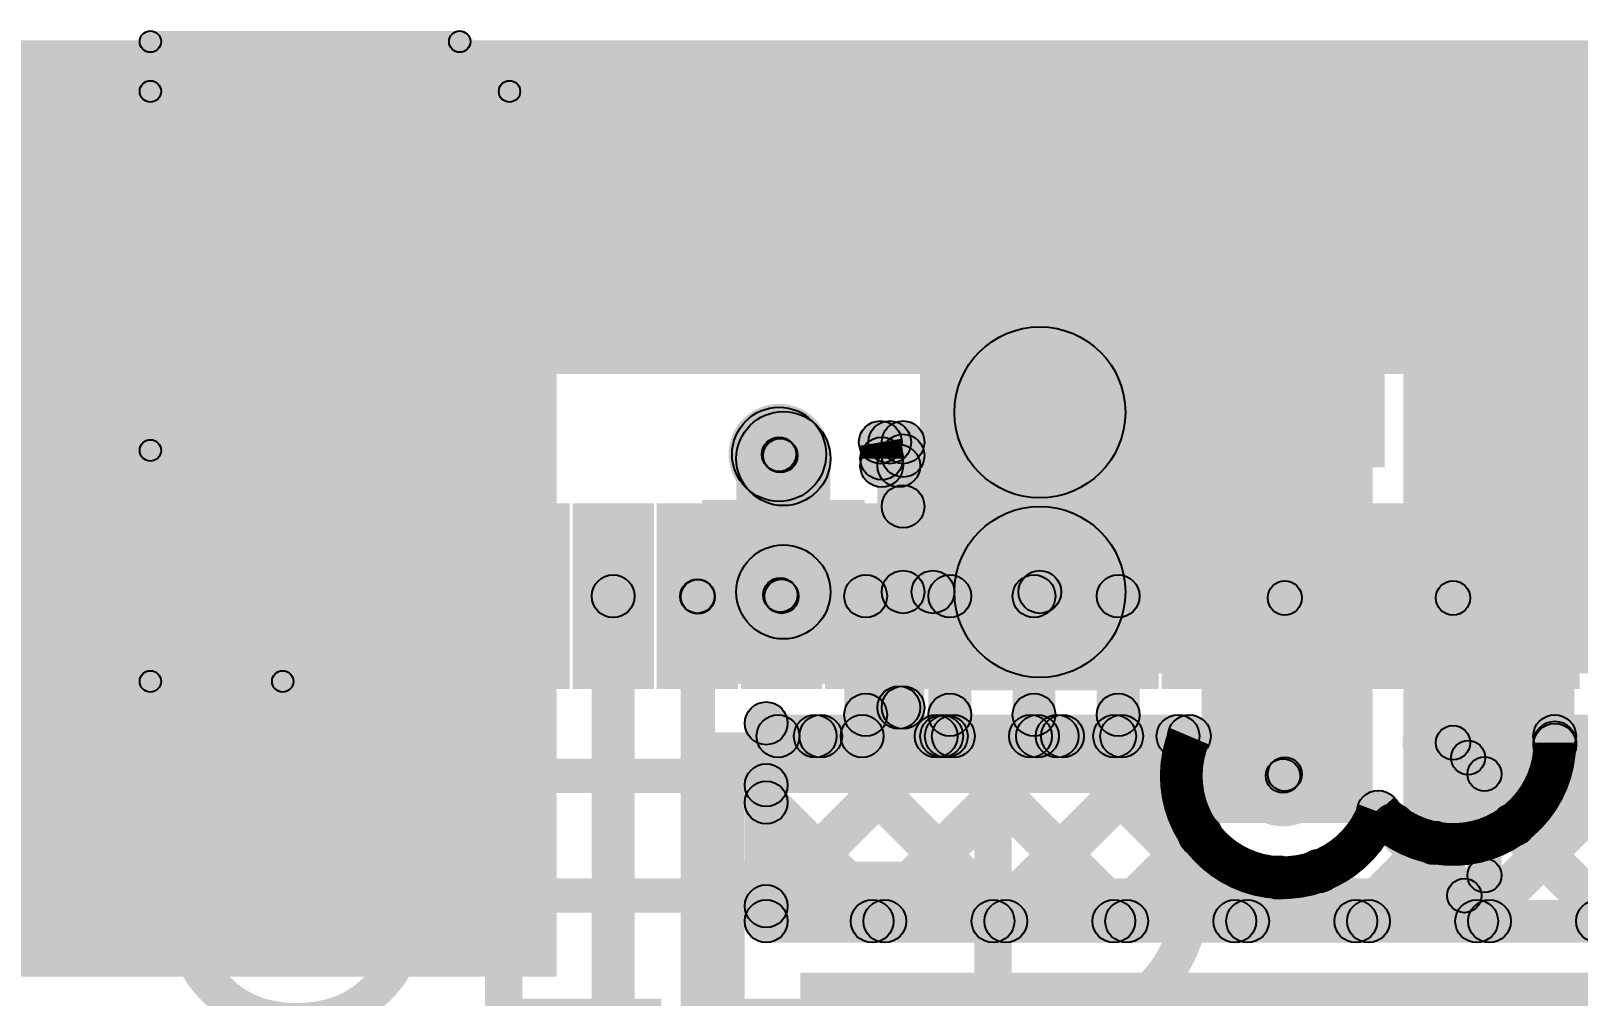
# Model space of a CAD drawing. Header units: millimetres. Extents: x -0.08 to 3.07, y -0.08 to 2.73.
# Drawn here: x 0.838 to 1.1999, y 2.3345 to 2.5602 of the extents above; entities that cross this region are included whole.
import ezdxf

# ---------------------------------------------------------------- set-up
doc = ezdxf.new("R2010")
doc.units = ezdxf.units.MM
doc.header["$MEASUREMENT"] = 0
for name, color, linetype in [('BottomLayer', 5, 'Continuous'), ('BottomPaste', 16, 'Continuous'), ('BottomSolder', 6, 'Continuous'), ('TopLayer', 1, 'Continuous'), ('TopOverlay', 2, 'Continuous'), ('TopPaste', 8, 'Continuous'), ('TopSolder', 216, 'Continuous'), ('ViaHoleLayer', 16, 'Continuous')]:
    doc.layers.add(name, color=color, linetype=linetype)

# ---------------------------------------------------------------- blocks, each defined once
blk = doc.blocks.new('8_02A0_024200_6')
at = {"layer": 'TopLayer'}
for points in [[(-0.01535, 0.05581), (-0.00433, 0.05581), (-0.00433, 0.02037), (-0.01535, 0.02037)], [(0.00433, 0.05581), (0.01535, 0.05581), (0.01535, 0.02037), (0.00433, 0.02037)], [(0.02402, 0.05581), (0.03504, 0.05581), (0.03504, 0.02037), (0.02402, 0.02037)], [(0.0437, 0.05581), (0.05472, 0.05581), (0.05472, 0.02037), (0.0437, 0.02037)], [(0.06339, 0.05581), (0.07441, 0.05581), (0.07441, 0.02037), (0.06339, 0.02037)], [(0.08307, 0.05581), (0.09409, 0.05581), (0.09409, 0.02037), (0.08307, 0.02037)], [(0.10276, 0.05581), (0.11378, 0.05581), (0.11378, 0.02037), (0.10276, 0.02037)], [(0.12244, 0.05581), (0.13346, 0.05581), (0.13346, 0.02037), (0.12244, 0.02037)], [(0.14213, 0.05581), (0.15315, 0.05581), (0.15315, 0.02037), (0.14213, 0.02037)], [(0.16181, 0.05581), (0.17283, 0.05581), (0.17283, 0.02037), (0.16181, 0.02037)], [(0.1815, 0.05581), (0.19252, 0.05581), (0.19252, 0.02037), (0.1815, 0.02037)], [(0.20118, 0.05581), (0.2122, 0.05581), (0.2122, 0.02037), (0.20118, 0.02037)], [(0.22087, 0.05581), (0.23189, 0.05581), (0.23189, 0.02037), (0.22087, 0.02037)], [(0.33268, -0.069), (0.27756, -0.069), (0.27756, -0.00719), (0.33268, -0.00719)]]:
    blk.add_hatch(color=1, dxfattribs=at).paths.add_polyline_path(points)
at = {"layer": 'TopOverlay'}
h = blk.add_hatch(color=2, dxfattribs=at)
edge = h.paths.add_edge_path()
edge.add_arc((0.284, 0.058), 0.0025, 0, 360)
for points in [[(0.31496, 0.0605), (0.31496, 0.0555), (0.284, 0.0555), (0.284, 0.0605)], [(0.31246, 0.058), (0.31746, 0.058), (0.31746, 0.004), (0.31246, 0.004)], [(0.23096, -0.07746), (0.23096, -0.08246), (-0.23096, -0.08246), (-0.23096, -0.07746)], [(0.24437, -0.08984), (0.24084, -0.09337), (0.22919, -0.08173), (0.23273, -0.07819)], [(0.31246, -0.07996), (0.31746, -0.07996), (0.31746, -0.09161), (0.31246, -0.09161)], [(0.31496, -0.08911), (0.31496, -0.09411), (0.24261, -0.09411), (0.24261, -0.08911)]]:
    blk.add_hatch(color=2, dxfattribs=at).paths.add_polyline_path(points)
h = blk.add_hatch(color=2, dxfattribs=at)
edge = h.paths.add_edge_path()
edge.add_arc((0.31496, 0.058), 0.0025, 0, 360)
h = blk.add_hatch(color=2, dxfattribs=at)
edge = h.paths.add_edge_path()
edge.add_arc((0.31496, 0.058), 0.0025, 0, 360)
h = blk.add_hatch(color=2, dxfattribs=at)
edge = h.paths.add_edge_path()
edge.add_arc((0.31496, 0.004), 0.0025, 0, 360)
h = blk.add_hatch(color=2, dxfattribs=at)
edge = h.paths.add_edge_path()
edge.add_arc((0.23096, -0.07996), 0.0025, 0, 360)
h = blk.add_hatch(color=2, dxfattribs=at)
edge = h.paths.add_edge_path()
edge.add_arc((0.23096, -0.07996), 0.0025, 0, 360)
h = blk.add_hatch(color=2, dxfattribs=at)
edge = h.paths.add_edge_path()
edge.add_arc((0.31496, -0.07996), 0.0025, 0, 360)
h = blk.add_hatch(color=2, dxfattribs=at)
edge = h.paths.add_edge_path()
edge.add_arc((0.24261, -0.09161), 0.0025, 0, 360)
h = blk.add_hatch(color=2, dxfattribs=at)
edge = h.paths.add_edge_path()
edge.add_arc((0.24261, -0.09161), 0.0025, 0, 360)
h = blk.add_hatch(color=2, dxfattribs=at)
edge = h.paths.add_edge_path()
edge.add_arc((0.31496, -0.09161), 0.0025, 0, 360)
h = blk.add_hatch(color=2, dxfattribs=at)
edge = h.paths.add_edge_path()
edge.add_arc((0.31496, -0.09161), 0.0025, 0, 360)
at = {"layer": 'TopPaste'}
for points in [[(-0.01535, 0.05581), (-0.00433, 0.05581), (-0.00433, 0.02037), (-0.01535, 0.02037)], [(0.00433, 0.05581), (0.01535, 0.05581), (0.01535, 0.02037), (0.00433, 0.02037)], [(0.02402, 0.05581), (0.03504, 0.05581), (0.03504, 0.02037), (0.02402, 0.02037)], [(0.0437, 0.05581), (0.05472, 0.05581), (0.05472, 0.02037), (0.0437, 0.02037)], [(0.06339, 0.05581), (0.07441, 0.05581), (0.07441, 0.02037), (0.06339, 0.02037)], [(0.08307, 0.05581), (0.09409, 0.05581), (0.09409, 0.02037), (0.08307, 0.02037)], [(0.10276, 0.05581), (0.11378, 0.05581), (0.11378, 0.02037), (0.10276, 0.02037)], [(0.12244, 0.05581), (0.13346, 0.05581), (0.13346, 0.02037), (0.12244, 0.02037)], [(0.14213, 0.05581), (0.15315, 0.05581), (0.15315, 0.02037), (0.14213, 0.02037)], [(0.16181, 0.05581), (0.17283, 0.05581), (0.17283, 0.02037), (0.16181, 0.02037)], [(0.1815, 0.05581), (0.19252, 0.05581), (0.19252, 0.02037), (0.1815, 0.02037)], [(0.20118, 0.05581), (0.2122, 0.05581), (0.2122, 0.02037), (0.20118, 0.02037)], [(0.22087, 0.05581), (0.23189, 0.05581), (0.23189, 0.02037), (0.22087, 0.02037)], [(0.33268, -0.069), (0.27756, -0.069), (0.27756, -0.00719), (0.33268, -0.00719)]]:
    blk.add_hatch(color=8, dxfattribs=at).paths.add_polyline_path(points)
at = {"layer": 'TopSolder'}
for points in [[(-0.01935, 0.05981), (-0.00033, 0.05981), (-0.00033, 0.01637), (-0.01935, 0.01637)], [(0.00033, 0.05981), (0.01935, 0.05981), (0.01935, 0.01637), (0.00033, 0.01637)], [(0.02002, 0.05981), (0.03904, 0.05981), (0.03904, 0.01637), (0.02002, 0.01637)], [(0.0397, 0.05981), (0.05872, 0.05981), (0.05872, 0.01637), (0.0397, 0.01637)], [(0.05939, 0.05981), (0.07841, 0.05981), (0.07841, 0.01637), (0.05939, 0.01637)], [(0.07907, 0.05981), (0.09809, 0.05981), (0.09809, 0.01637), (0.07907, 0.01637)], [(0.09876, 0.05981), (0.11778, 0.05981), (0.11778, 0.01637), (0.09876, 0.01637)], [(0.11844, 0.05981), (0.13746, 0.05981), (0.13746, 0.01637), (0.11844, 0.01637)], [(0.13813, 0.05981), (0.15715, 0.05981), (0.15715, 0.01637), (0.13813, 0.01637)], [(0.15781, 0.05981), (0.17683, 0.05981), (0.17683, 0.01637), (0.15781, 0.01637)], [(0.1775, 0.05981), (0.19652, 0.05981), (0.19652, 0.01637), (0.1775, 0.01637)], [(0.19718, 0.05981), (0.2162, 0.05981), (0.2162, 0.01637), (0.19718, 0.01637)], [(0.21687, 0.05981), (0.23589, 0.05981), (0.23589, 0.01637), (0.21687, 0.01637)], [(0.33668, -0.073), (0.27356, -0.073), (0.27356, -0.00319), (0.33668, -0.00319)]]:
    blk.add_hatch(color=216, dxfattribs=at).paths.add_polyline_path(points)
at = {"layer": 'TopOverlay'}
for centre in [(0.284, 0.058), (0.31496, 0.058), (0.31496, 0.058), (0.31496, 0.004), (0.23096, -0.07996), (0.23096, -0.07996), (0.31496, -0.07996), (0.24261, -0.09161), (0.24261, -0.09161), (0.31496, -0.09161), (0.31496, -0.09161)]:
    blk.add_circle(centre, 0.0025, dxfattribs=at)
blk = doc.blocks.new('R__0603_B_14')
at = {"layer": 'BottomLayer'}
for points in [[(-0.045, -0.0175), (-0.045, 0.0175), (-0.015, 0.0175), (-0.015, -0.0175)], [(0.015, -0.0175), (0.015, 0.0175), (0.045, 0.0175), (0.045, -0.0175)]]:
    blk.add_hatch(color=5, dxfattribs=at).paths.add_polyline_path(points)
at = {"layer": 'BottomPaste'}
for points in [[(-0.045, -0.0175), (-0.045, 0.0175), (-0.015, 0.0175), (-0.015, -0.0175)], [(0.015, -0.0175), (0.015, 0.0175), (0.045, 0.0175), (0.045, -0.0175)]]:
    blk.add_hatch(color=16, dxfattribs=at).paths.add_polyline_path(points)
at = {"layer": 'BottomSolder'}
for points in [[(-0.049, -0.0215), (-0.049, 0.0215), (-0.011, 0.0215), (-0.011, -0.0215)], [(0.011, -0.0215), (0.011, 0.0215), (0.049, 0.0215), (0.049, -0.0215)]]:
    blk.add_hatch(color=6, dxfattribs=at).paths.add_polyline_path(points)
blk = doc.blocks.new('R__0402_B_15')
at = {"layer": 'BottomLayer'}
for points in [[(-0.0095, 0.0125), (-0.0095, -0.0125), (-0.0275, -0.0125), (-0.0275, 0.0125)], [(0.0275, 0.0125), (0.0275, -0.0125), (0.0095, -0.0125), (0.0095, 0.0125)]]:
    blk.add_hatch(color=5, dxfattribs=at).paths.add_polyline_path(points)
at = {"layer": 'BottomPaste'}
for points in [[(-0.0095, 0.0125), (-0.0095, -0.0125), (-0.0275, -0.0125), (-0.0275, 0.0125)], [(0.0275, 0.0125), (0.0275, -0.0125), (0.0095, -0.0125), (0.0095, 0.0125)]]:
    blk.add_hatch(color=16, dxfattribs=at).paths.add_polyline_path(points)
at = {"layer": 'BottomSolder'}
for points in [[(-0.0055, 0.0165), (-0.0055, -0.0165), (-0.0315, -0.0165), (-0.0315, 0.0165)], [(0.0315, 0.0165), (0.0315, -0.0165), (0.0055, -0.0165), (0.0055, 0.0165)]]:
    blk.add_hatch(color=6, dxfattribs=at).paths.add_polyline_path(points)
blk = doc.blocks.new('R__0402_B_16')
at = {"layer": 'BottomLayer'}
for points in [[(-0.0095, 0.0125), (-0.0095, -0.0125), (-0.0275, -0.0125), (-0.0275, 0.0125)], [(0.0275, 0.0125), (0.0275, -0.0125), (0.0095, -0.0125), (0.0095, 0.0125)]]:
    blk.add_hatch(color=5, dxfattribs=at).paths.add_polyline_path(points)
at = {"layer": 'BottomPaste'}
for points in [[(-0.0095, 0.0125), (-0.0095, -0.0125), (-0.0275, -0.0125), (-0.0275, 0.0125)], [(0.0275, 0.0125), (0.0275, -0.0125), (0.0095, -0.0125), (0.0095, 0.0125)]]:
    blk.add_hatch(color=16, dxfattribs=at).paths.add_polyline_path(points)
at = {"layer": 'BottomSolder'}
for points in [[(-0.0055, 0.0165), (-0.0055, -0.0165), (-0.0315, -0.0165), (-0.0315, 0.0165)], [(0.0315, 0.0165), (0.0315, -0.0165), (0.0055, -0.0165), (0.0055, 0.0165)]]:
    blk.add_hatch(color=6, dxfattribs=at).paths.add_polyline_path(points)

msp = doc.modelspace()

# ---------------------------------------------------------------- hatches: boundary and pattern name
at = {"layer": 'BottomLayer'}
for points in [[(0.621, 2.498), (1.336, 2.498), (1.336, 2.558), (0.621, 2.558)], [(1.11183, 2.375), (1.15183, 2.375), (1.15183, 2.48), (1.11183, 2.48)], [(1.159, 2.375), (1.199, 2.375), (1.199, 2.48), (1.159, 2.48)], [(1.00522, 2.45341), (1.02078, 2.46897), (1.02178, 2.46797), (1.00622, 2.45241)], [(1.03668, 2.459), (1.03668, 2.469), (1.042, 2.469), (1.042, 2.459)], [(1.094, 2.429), (1.054, 2.429), (1.054, 2.471), (1.094, 2.471)], [(1.03535, 2.46046), (1.04242, 2.46754), (1.04554, 2.46442), (1.03846, 2.45735)], [(1.047, 2.449), (1.037, 2.449), (1.037, 2.464), (1.047, 2.464)], [(1.037, 2.4535), (1.037, 2.4635), (1.041, 2.4635), (1.041, 2.4535)], [(1.025, 2.429), (1.003, 2.429), (1.003, 2.46019), (1.025, 2.46019)], [(1.046, 2.402), (1.036, 2.402), (1.036, 2.4585), (1.046, 2.4585)], [(1.047, 2.429), (1.037, 2.429), (1.037, 2.449), (1.047, 2.449)], [(1.047, 2.429), (1.037, 2.429), (1.037, 2.449), (1.047, 2.449)], [(1.054, 2.406), (1.094, 2.406), (1.094, 2.437), (1.054, 2.437)], [(1.049, 2.424), (1.049, 2.434), (1.074, 2.434), (1.074, 2.424)], [(1.047, 2.402), (1.037, 2.402), (1.037, 2.429), (1.047, 2.429)], [(1.16783, 2.39092), (1.17349, 2.39658), (1.18083, 2.38924), (1.17517, 2.38358)], [(0.77405, 2.382), (0.77405, 2.39), (1.13089, 2.39), (1.13089, 2.382)], [(1.182, 2.36269), (1.174, 2.36269), (1.174, 2.38641), (1.182, 2.38641)], [(1.17614, 2.35517), (1.17049, 2.36083), (1.17517, 2.36551), (1.18083, 2.35986)], [(0.76727, 2.354), (0.76727, 2.362), (1.17331, 2.362), (1.17331, 2.354)]]:
    msp.add_hatch(color=5, dxfattribs=at).paths.add_polyline_path(points)
h = msp.add_hatch(color=5, dxfattribs=at)
edge = h.paths.add_edge_path()
edge.add_arc((1.074, 2.471), 0.02, 0, 360)
h = msp.add_hatch(color=5, dxfattribs=at)
edge = h.paths.add_edge_path()
edge.add_arc((1.074, 2.471), 0.01181, 0, 360)
h = msp.add_hatch(color=5, dxfattribs=at)
edge = h.paths.add_edge_path()
edge.add_arc((1.013, 2.46119), 0.01181, 0, 360)
h = msp.add_hatch(color=5, dxfattribs=at)
edge = h.paths.add_edge_path()
edge.add_arc((1.013, 2.46119), 0.011, 0, 360)
h = msp.add_hatch(color=5, dxfattribs=at)
edge = h.paths.add_edge_path()
edge.add_arc((1.014, 2.46019), 0.011, 0, 360)
h = msp.add_hatch(color=5, dxfattribs=at)
edge = h.paths.add_edge_path()
edge.add_arc((1.014, 2.46019), 0.011, 0, 360)
h = msp.add_hatch(color=5, dxfattribs=at)
edge = h.paths.add_edge_path()
edge.add_arc((1.03668, 2.464), 0.005, 0, 360)
h = msp.add_hatch(color=5, dxfattribs=at)
edge = h.paths.add_edge_path()
edge.add_arc((1.03668, 2.464), 0.005, 0, 360)
h = msp.add_hatch(color=5, dxfattribs=at)
edge = h.paths.add_edge_path()
edge.add_arc((1.03668, 2.464), 0.005, 0, 360)
h = msp.add_hatch(color=5, dxfattribs=at)
edge = h.paths.add_edge_path()
edge.add_arc((1.03888, 2.464), 0.005, 0, 360)
h = msp.add_hatch(color=5, dxfattribs=at)
edge = h.paths.add_edge_path()
edge.add_arc((1.042, 2.464), 0.005, 0, 360)
h = msp.add_hatch(color=5, dxfattribs=at)
edge = h.paths.add_edge_path()
edge.add_arc((1.042, 2.464), 0.005, 0, 360)
h = msp.add_hatch(color=5, dxfattribs=at)
edge = h.paths.add_edge_path()
edge.add_arc((1.037, 2.46019), 0.005, 0, 360)
h = msp.add_hatch(color=5, dxfattribs=at)
edge = h.paths.add_edge_path()
edge.add_arc((1.037, 2.46019), 0.005, 0, 360)
h = msp.add_hatch(color=5, dxfattribs=at)
edge = h.paths.add_edge_path()
edge.add_arc((1.042, 2.46088), 0.005, 0, 360)
h = msp.add_hatch(color=5, dxfattribs=at)
edge = h.paths.add_edge_path()
edge.add_arc((1.037, 2.4585), 0.005, 0, 360)
h = msp.add_hatch(color=5, dxfattribs=at)
edge = h.paths.add_edge_path()
edge.add_arc((1.041, 2.4585), 0.005, 0, 360)
h = msp.add_hatch(color=5, dxfattribs=at)
edge = h.paths.add_edge_path()
edge.add_arc((1.041, 2.4585), 0.005, 0, 360)
h = msp.add_hatch(color=5, dxfattribs=at)
edge = h.paths.add_edge_path()
edge.add_arc((1.042, 2.449), 0.005, 0, 360)
h = msp.add_hatch(color=5, dxfattribs=at)
edge = h.paths.add_edge_path()
edge.add_arc((1.042, 2.449), 0.005, 0, 360)
h = msp.add_hatch(color=5, dxfattribs=at)
edge = h.paths.add_edge_path()
edge.add_arc((1.042, 2.449), 0.005, 0, 360)
h = msp.add_hatch(color=5, dxfattribs=at)
edge = h.paths.add_edge_path()
edge.add_arc((1.074, 2.429), 0.02, 0, 360)
h = msp.add_hatch(color=5, dxfattribs=at)
edge = h.paths.add_edge_path()
edge.add_arc((1.014, 2.429), 0.011, 0, 360)
h = msp.add_hatch(color=5, dxfattribs=at)
edge = h.paths.add_edge_path()
edge.add_arc((1.042, 2.429), 0.005, 0, 360)
h = msp.add_hatch(color=5, dxfattribs=at)
edge = h.paths.add_edge_path()
edge.add_arc((1.042, 2.429), 0.005, 0, 360)
h = msp.add_hatch(color=5, dxfattribs=at)
edge = h.paths.add_edge_path()
edge.add_arc((1.042, 2.429), 0.005, 0, 360)
h = msp.add_hatch(color=5, dxfattribs=at)
edge = h.paths.add_edge_path()
edge.add_arc((1.049, 2.429), 0.005, 0, 360)
h = msp.add_hatch(color=5, dxfattribs=at)
edge = h.paths.add_edge_path()
edge.add_arc((1.074, 2.429), 0.005, 0, 360)
h = msp.add_hatch(color=5, dxfattribs=at)
edge = h.paths.add_edge_path()
edge.add_arc((1.041, 2.402), 0.005, 0, 360)
h = msp.add_hatch(color=5, dxfattribs=at)
edge = h.paths.add_edge_path()
edge.add_arc((1.042, 2.402), 0.005, 0, 360)
h = msp.add_hatch(color=5, dxfattribs=at)
edge = h.paths.add_edge_path()
edge.add_arc((1.17066, 2.39375), 0.01181, 0, 360)
h = msp.add_hatch(color=5, dxfattribs=at)
edge = h.paths.add_edge_path()
edge.add_arc((1.13089, 2.386), 0.01181, 0, 360)
h = msp.add_hatch(color=5, dxfattribs=at)
edge = h.paths.add_edge_path()
edge.add_arc((1.17066, 2.39375), 0.004, 0, 360)
h = msp.add_hatch(color=5, dxfattribs=at)
edge = h.paths.add_edge_path()
edge.add_arc((1.13089, 2.386), 0.004, 0, 360)
h = msp.add_hatch(color=5, dxfattribs=at)
edge = h.paths.add_edge_path()
edge.add_arc((1.178, 2.38641), 0.004, 0, 360)
h = msp.add_hatch(color=5, dxfattribs=at)
edge = h.paths.add_edge_path()
edge.add_arc((1.178, 2.38641), 0.004, 0, 360)
h = msp.add_hatch(color=5, dxfattribs=at)
edge = h.paths.add_edge_path()
edge.add_arc((1.178, 2.36269), 0.004, 0, 360)
h = msp.add_hatch(color=5, dxfattribs=at)
edge = h.paths.add_edge_path()
edge.add_arc((1.178, 2.36269), 0.004, 0, 360)
h = msp.add_hatch(color=5, dxfattribs=at)
edge = h.paths.add_edge_path()
edge.add_arc((1.17331, 2.358), 0.004, 0, 360)
h = msp.add_hatch(color=5, dxfattribs=at)
edge = h.paths.add_edge_path()
edge.add_arc((1.17331, 2.358), 0.004, 0, 360)
at = {"layer": 'TopLayer'}
for points in [[(0.767, 2.48), (1.835, 2.48), (1.835, 2.557), (0.767, 2.557)], [(0.767, 2.339), (0.961, 2.339), (0.961, 2.493), (0.767, 2.493)], [(1.046, 2.41), (1.117, 2.41), (1.117, 2.482), (1.046, 2.482)], [(1.185, 2.41), (1.237, 2.41), (1.237, 2.481), (1.185, 2.481)], [(1.01729, 2.42829), (1.00929, 2.42829), (1.00929, 2.4609), (1.01729, 2.4609)], [(1.01017, 2.45836), (1.01583, 2.46402), (1.01612, 2.46373), (1.01046, 2.45807)], [(1.031, 2.41), (1.05294, 2.41), (1.05294, 2.446), (1.031, 2.446)], [(1.125, 2.408), (1.158, 2.408), (1.158, 2.446), (1.125, 2.446)], [(0.99106, 2.42517), (0.99672, 2.43083), (0.99683, 2.43072), (0.99117, 2.42506)], [(1.01046, 2.42546), (1.01612, 2.43112), (1.0164, 2.43083), (1.01075, 2.42517)], [(0.9792, 2.25), (0.9692, 2.25), (0.9692, 2.428), (0.9792, 2.428)], [(0.998, 2.29925), (0.99, 2.29925), (0.99, 2.42789), (0.998, 2.42789)], [(1.03826, 2.40028), (1.02826, 2.40028), (1.02826, 2.428), (1.03826, 2.428)], [(1.05794, 2.40028), (1.04794, 2.40028), (1.04794, 2.428), (1.05794, 2.428)], [(1.07763, 2.40028), (1.06763, 2.40028), (1.06763, 2.428), (1.07763, 2.428)], [(1.09732, 2.40028), (1.08732, 2.40028), (1.08732, 2.428), (1.09732, 2.428)], [(1.13529, 2.3864), (1.12729, 2.3864), (1.12729, 2.4276), (1.13529, 2.4276)], [(1.17466, 2.39375), (1.16666, 2.39375), (1.16666, 2.4276), (1.17466, 2.4276)], [(1.01275, 2.39028), (1.01275, 2.40028), (1.03243, 2.40028), (1.03243, 2.39028)], [(1.03243, 2.39028), (1.03243, 2.40028), (1.05212, 2.40028), (1.05212, 2.39028)], [(1.03243, 2.39028), (1.03243, 2.40028), (1.05212, 2.40028), (1.05212, 2.39028)], [(1.05377, 2.39028), (1.05377, 2.40028), (1.0718, 2.40028), (1.0718, 2.39028)], [(1.05377, 2.39028), (1.05377, 2.40028), (1.0718, 2.40028), (1.0718, 2.39028)], [(1.07346, 2.39028), (1.07346, 2.40028), (1.09149, 2.40028), (1.09149, 2.39028)], [(1.07346, 2.39028), (1.07346, 2.40028), (1.09149, 2.40028), (1.09149, 2.39028)], [(1.09314, 2.39028), (1.09314, 2.40028), (1.10896, 2.40028), (1.10896, 2.39028)], [(1.09314, 2.39028), (1.09314, 2.40028), (1.10896, 2.40028), (1.10896, 2.39028)], [(1.19442, 2.39028), (1.19442, 2.40028), (1.2096, 2.40028), (1.2096, 2.39028)], [(1.19442, 2.39028), (1.19442, 2.40028), (1.2096, 2.40028), (1.2096, 2.39028)], [(1.015, 2.352), (1.005, 2.352), (1.005, 2.39828), (1.015, 2.39828)], [(1.01354, 2.38028), (1.00646, 2.38735), (1.01793, 2.39882), (1.02501, 2.39175)], [(1.01354, 2.35199), (1.00646, 2.35906), (1.04622, 2.39882), (1.05329, 2.39175)], [(1.01921, 2.39175), (1.02628, 2.39882), (1.06956, 2.35554), (1.06249, 2.34846)], [(1.03829, 2.34846), (1.03122, 2.35554), (1.0745, 2.39882), (1.08157, 2.39175)], [(1.04749, 2.39175), (1.05456, 2.39882), (1.09785, 2.35554), (1.09078, 2.34846)], [(1.06657, 2.34846), (1.0595, 2.35554), (1.10279, 2.39882), (1.10986, 2.39175)], [(1.07578, 2.39175), (1.08285, 2.39882), (1.12613, 2.35554), (1.11906, 2.34846)], [(1.16783, 2.39092), (1.17349, 2.39658), (1.17701, 2.39306), (1.17135, 2.3874)], [(1.17971, 2.34846), (1.17264, 2.35554), (1.21592, 2.39882), (1.223, 2.39175)], [(1.19093, 2.38973), (1.198, 2.39681), (1.21296, 2.38185), (1.20589, 2.37478)], [(1.00646, 2.37621), (1.01354, 2.38328), (1.04128, 2.35554), (1.03421, 2.34846)], [(1.15318, 2.37091), (1.16025, 2.37798), (1.1827, 2.35554), (1.17563, 2.34846)], [(1.1813, 2.37108), (1.18837, 2.37815), (1.21098, 2.35554), (1.20391, 2.34846)], [(1.09486, 2.34846), (1.08779, 2.35554), (1.10797, 2.37571), (1.11504, 2.36864)], [(1.15143, 2.34846), (1.14436, 2.35554), (1.16271, 2.37389), (1.16978, 2.36682)], [(1.13566, 2.36015), (1.14273, 2.36722), (1.15442, 2.35554), (1.14735, 2.34846)], [(1.12314, 2.34846), (1.11607, 2.35554), (1.12629, 2.36575), (1.13336, 2.35868)], [(1.01, 2.347), (1.01, 2.357), (1.22684, 2.357), (1.22684, 2.347)], [(1.018, 2.18), (1.296, 2.18), (1.296, 2.34), (1.018, 2.34)]]:
    msp.add_hatch(color=1, dxfattribs=at).paths.add_polyline_path(points)
h = msp.add_hatch(color=1, dxfattribs=at)
edge = h.paths.add_edge_path()
edge.add_arc((1.074, 2.471), 0.01181, 0, 360)
h = msp.add_hatch(color=1, dxfattribs=at)
edge = h.paths.add_edge_path()
edge.add_arc((1.013, 2.46119), 0.01181, 0, 360)
h = msp.add_hatch(color=1, dxfattribs=at)
edge = h.paths.add_edge_path()
edge.add_arc((1.013, 2.46119), 0.004, 0, 360)
h = msp.add_hatch(color=1, dxfattribs=at)
edge = h.paths.add_edge_path()
edge.add_arc((1.01329, 2.4609), 0.004, 0, 360)
h = msp.add_hatch(color=1, dxfattribs=at)
edge = h.paths.add_edge_path()
edge.add_arc((1.01329, 2.4609), 0.004, 0, 360)
h = msp.add_hatch(color=1, dxfattribs=at)
edge = h.paths.add_edge_path()
edge.add_arc((0.9742, 2.428), 0.005, 0, 360)
h = msp.add_hatch(color=1, dxfattribs=at)
edge = h.paths.add_edge_path()
edge.add_arc((0.99389, 2.428), 0.004, 0, 360)
h = msp.add_hatch(color=1, dxfattribs=at)
edge = h.paths.add_edge_path()
edge.add_arc((1.01329, 2.42829), 0.004, 0, 360)
h = msp.add_hatch(color=1, dxfattribs=at)
edge = h.paths.add_edge_path()
edge.add_arc((1.01329, 2.42829), 0.004, 0, 360)
h = msp.add_hatch(color=1, dxfattribs=at)
edge = h.paths.add_edge_path()
edge.add_arc((1.01357, 2.428), 0.004, 0, 360)
h = msp.add_hatch(color=1, dxfattribs=at)
edge = h.paths.add_edge_path()
edge.add_arc((1.03326, 2.428), 0.005, 0, 360)
h = msp.add_hatch(color=1, dxfattribs=at)
edge = h.paths.add_edge_path()
edge.add_arc((1.05294, 2.428), 0.005, 0, 360)
h = msp.add_hatch(color=1, dxfattribs=at)
edge = h.paths.add_edge_path()
edge.add_arc((1.07263, 2.428), 0.005, 0, 360)
h = msp.add_hatch(color=1, dxfattribs=at)
edge = h.paths.add_edge_path()
edge.add_arc((1.09231, 2.428), 0.005, 0, 360)
h = msp.add_hatch(color=1, dxfattribs=at)
edge = h.paths.add_edge_path()
edge.add_arc((0.994, 2.42789), 0.004, 0, 360)
h = msp.add_hatch(color=1, dxfattribs=at)
edge = h.paths.add_edge_path()
edge.add_arc((0.994, 2.42789), 0.004, 0, 360)
h = msp.add_hatch(color=1, dxfattribs=at)
edge = h.paths.add_edge_path()
edge.add_arc((1.13129, 2.4276), 0.004, 0, 360)
h = msp.add_hatch(color=1, dxfattribs=at)
edge = h.paths.add_edge_path()
edge.add_arc((1.17066, 2.4276), 0.004, 0, 360)
h = msp.add_hatch(color=1, dxfattribs=at)
edge = h.paths.add_edge_path()
edge.add_arc((1.01, 2.39828), 0.005, 0, 360)
h = msp.add_hatch(color=1, dxfattribs=at)
edge = h.paths.add_edge_path()
edge.add_arc((1.03326, 2.40028), 0.005, 0, 360)
h = msp.add_hatch(color=1, dxfattribs=at)
edge = h.paths.add_edge_path()
edge.add_arc((1.05294, 2.40028), 0.005, 0, 360)
h = msp.add_hatch(color=1, dxfattribs=at)
edge = h.paths.add_edge_path()
edge.add_arc((1.07263, 2.40028), 0.005, 0, 360)
h = msp.add_hatch(color=1, dxfattribs=at)
edge = h.paths.add_edge_path()
edge.add_arc((1.09231, 2.40028), 0.005, 0, 360)
h = msp.add_hatch(color=1, dxfattribs=at)
edge = h.paths.add_edge_path()
edge.add_arc((1.17066, 2.39375), 0.01181, 0, 360)
h = msp.add_hatch(color=1, dxfattribs=at)
edge = h.paths.add_edge_path()
edge.add_arc((1.01275, 2.39528), 0.005, 0, 360)
h = msp.add_hatch(color=1, dxfattribs=at)
edge = h.paths.add_edge_path()
edge.add_arc((1.02147, 2.39528), 0.005, 0, 360)
h = msp.add_hatch(color=1, dxfattribs=at)
edge = h.paths.add_edge_path()
edge.add_arc((1.02274, 2.39528), 0.005, 0, 360)
h = msp.add_hatch(color=1, dxfattribs=at)
edge = h.paths.add_edge_path()
edge.add_arc((1.03243, 2.39528), 0.005, 0, 360)
h = msp.add_hatch(color=1, dxfattribs=at)
edge = h.paths.add_edge_path()
edge.add_arc((1.03243, 2.39528), 0.005, 0, 360)
h = msp.add_hatch(color=1, dxfattribs=at)
edge = h.paths.add_edge_path()
edge.add_arc((1.03243, 2.39528), 0.005, 0, 360)
h = msp.add_hatch(color=1, dxfattribs=at)
edge = h.paths.add_edge_path()
edge.add_arc((1.04975, 2.39528), 0.005, 0, 360)
h = msp.add_hatch(color=1, dxfattribs=at)
edge = h.paths.add_edge_path()
edge.add_arc((1.05103, 2.39528), 0.005, 0, 360)
h = msp.add_hatch(color=1, dxfattribs=at)
edge = h.paths.add_edge_path()
edge.add_arc((1.05212, 2.39528), 0.005, 0, 360)
h = msp.add_hatch(color=1, dxfattribs=at)
edge = h.paths.add_edge_path()
edge.add_arc((1.05212, 2.39528), 0.005, 0, 360)
h = msp.add_hatch(color=1, dxfattribs=at)
edge = h.paths.add_edge_path()
edge.add_arc((1.05377, 2.39528), 0.005, 0, 360)
h = msp.add_hatch(color=1, dxfattribs=at)
edge = h.paths.add_edge_path()
edge.add_arc((1.05377, 2.39528), 0.005, 0, 360)
h = msp.add_hatch(color=1, dxfattribs=at)
edge = h.paths.add_edge_path()
edge.add_arc((1.0718, 2.39528), 0.005, 0, 360)
h = msp.add_hatch(color=1, dxfattribs=at)
edge = h.paths.add_edge_path()
edge.add_arc((1.0718, 2.39528), 0.005, 0, 360)
h = msp.add_hatch(color=1, dxfattribs=at)
edge = h.paths.add_edge_path()
edge.add_arc((1.07346, 2.39528), 0.005, 0, 360)
h = msp.add_hatch(color=1, dxfattribs=at)
edge = h.paths.add_edge_path()
edge.add_arc((1.07346, 2.39528), 0.005, 0, 360)
h = msp.add_hatch(color=1, dxfattribs=at)
edge = h.paths.add_edge_path()
edge.add_arc((1.07804, 2.39528), 0.005, 0, 360)
h = msp.add_hatch(color=1, dxfattribs=at)
edge = h.paths.add_edge_path()
edge.add_arc((1.07931, 2.39528), 0.005, 0, 360)
h = msp.add_hatch(color=1, dxfattribs=at)
edge = h.paths.add_edge_path()
edge.add_arc((1.09149, 2.39528), 0.005, 0, 360)
h = msp.add_hatch(color=1, dxfattribs=at)
edge = h.paths.add_edge_path()
edge.add_arc((1.09149, 2.39528), 0.005, 0, 360)
h = msp.add_hatch(color=1, dxfattribs=at)
edge = h.paths.add_edge_path()
edge.add_arc((1.09314, 2.39528), 0.005, 0, 360)
h = msp.add_hatch(color=1, dxfattribs=at)
edge = h.paths.add_edge_path()
edge.add_arc((1.09314, 2.39528), 0.005, 0, 360)
h = msp.add_hatch(color=1, dxfattribs=at)
edge = h.paths.add_edge_path()
edge.add_arc((1.10632, 2.39528), 0.005, 0, 360)
h = msp.add_hatch(color=1, dxfattribs=at)
edge = h.paths.add_edge_path()
edge.add_arc((1.10896, 2.39528), 0.005, 0, 360)
h = msp.add_hatch(color=1, dxfattribs=at)
edge = h.paths.add_edge_path()
edge.add_arc((1.10896, 2.39528), 0.005, 0, 360)
h = msp.add_hatch(color=1, dxfattribs=at)
edge = h.paths.add_edge_path()
edge.add_arc((1.10896, 2.39528), 0.005, 0, 360)
h = msp.add_hatch(color=1, dxfattribs=at)
edge = h.paths.add_edge_path()
edge.add_arc((1.19442, 2.39528), 0.005, 0, 360)
h = msp.add_hatch(color=1, dxfattribs=at)
edge = h.paths.add_edge_path()
edge.add_arc((1.19442, 2.39528), 0.005, 0, 360)
h = msp.add_hatch(color=1, dxfattribs=at)
edge = h.paths.add_edge_path()
edge.add_arc((1.13089, 2.386), 0.01181, 0, 360)
h = msp.add_hatch(color=1, dxfattribs=at)
edge = h.paths.add_edge_path()
edge.add_arc((1.17066, 2.39375), 0.004, 0, 360)
h = msp.add_hatch(color=1, dxfattribs=at)
edge = h.paths.add_edge_path()
edge.add_arc((1.17066, 2.39375), 0.004, 0, 360)
h = msp.add_hatch(color=1, dxfattribs=at)
edge = h.paths.add_edge_path()
edge.add_arc((1.19446, 2.39327), 0.005, 0, 360)
h = msp.add_hatch(color=1, dxfattribs=at)
edge = h.paths.add_edge_path()
edge.add_arc((1.19447, 2.39375), 0.005, 0, 360)
h = msp.add_hatch(color=1, dxfattribs=at)
edge = h.paths.add_edge_path()
edge.add_arc((1.17418, 2.39023), 0.004, 0, 360)
h = msp.add_hatch(color=1, dxfattribs=at)
edge = h.paths.add_edge_path()
edge.add_arc((1.01, 2.38381), 0.005, 0, 360)
h = msp.add_hatch(color=1, dxfattribs=at)
edge = h.paths.add_edge_path()
edge.add_arc((1.13129, 2.3864), 0.004, 0, 360)
h = msp.add_hatch(color=1, dxfattribs=at)
edge = h.paths.add_edge_path()
edge.add_arc((1.01, 2.37974), 0.005, 0, 360)
h = msp.add_hatch(color=1, dxfattribs=at)
edge = h.paths.add_edge_path()
edge.add_arc((1.15317, 2.37759), 0.005, 0, 360)
h = msp.add_hatch(color=1, dxfattribs=at)
edge = h.paths.add_edge_path()
edge.add_arc((1.15317, 2.37759), 0.005, 0, 360)
h = msp.add_hatch(color=1, dxfattribs=at)
edge = h.paths.add_edge_path()
edge.add_arc((1.15672, 2.37445), 0.005, 0, 360)
h = msp.add_hatch(color=1, dxfattribs=at)
edge = h.paths.add_edge_path()
edge.add_arc((1.18483, 2.37462), 0.005, 0, 360)
h = msp.add_hatch(color=1, dxfattribs=at)
edge = h.paths.add_edge_path()
edge.add_arc((1.1115, 2.37218), 0.005, 0, 360)
h = msp.add_hatch(color=1, dxfattribs=at)
edge = h.paths.add_edge_path()
edge.add_arc((1.16624, 2.37035), 0.005, 0, 360)
h = msp.add_hatch(color=1, dxfattribs=at)
edge = h.paths.add_edge_path()
edge.add_arc((1.12982, 2.36221), 0.005, 0, 360)
h = msp.add_hatch(color=1, dxfattribs=at)
edge = h.paths.add_edge_path()
edge.add_arc((1.1392, 2.36368), 0.005, 0, 360)
h = msp.add_hatch(color=1, dxfattribs=at)
edge = h.paths.add_edge_path()
edge.add_arc((1.01, 2.35553), 0.005, 0, 360)
h = msp.add_hatch(color=1, dxfattribs=at)
edge = h.paths.add_edge_path()
edge.add_arc((1.01, 2.352), 0.005, 0, 360)
h = msp.add_hatch(color=1, dxfattribs=at)
edge = h.paths.add_edge_path()
edge.add_arc((1.01, 2.352), 0.005, 0, 360)
h = msp.add_hatch(color=1, dxfattribs=at)
edge = h.paths.add_edge_path()
edge.add_arc((1.03476, 2.352), 0.005, 0, 360)
h = msp.add_hatch(color=1, dxfattribs=at)
edge = h.paths.add_edge_path()
edge.add_arc((1.03774, 2.352), 0.005, 0, 360)
h = msp.add_hatch(color=1, dxfattribs=at)
edge = h.paths.add_edge_path()
edge.add_arc((1.06304, 2.352), 0.005, 0, 360)
h = msp.add_hatch(color=1, dxfattribs=at)
edge = h.paths.add_edge_path()
edge.add_arc((1.06603, 2.352), 0.005, 0, 360)
h = msp.add_hatch(color=1, dxfattribs=at)
edge = h.paths.add_edge_path()
edge.add_arc((1.09132, 2.352), 0.005, 0, 360)
h = msp.add_hatch(color=1, dxfattribs=at)
edge = h.paths.add_edge_path()
edge.add_arc((1.09431, 2.352), 0.005, 0, 360)
h = msp.add_hatch(color=1, dxfattribs=at)
edge = h.paths.add_edge_path()
edge.add_arc((1.11961, 2.352), 0.005, 0, 360)
h = msp.add_hatch(color=1, dxfattribs=at)
edge = h.paths.add_edge_path()
edge.add_arc((1.1226, 2.352), 0.005, 0, 360)
h = msp.add_hatch(color=1, dxfattribs=at)
edge = h.paths.add_edge_path()
edge.add_arc((1.14789, 2.352), 0.005, 0, 360)
h = msp.add_hatch(color=1, dxfattribs=at)
edge = h.paths.add_edge_path()
edge.add_arc((1.15088, 2.352), 0.005, 0, 360)
h = msp.add_hatch(color=1, dxfattribs=at)
edge = h.paths.add_edge_path()
edge.add_arc((1.17618, 2.352), 0.005, 0, 360)
h = msp.add_hatch(color=1, dxfattribs=at)
edge = h.paths.add_edge_path()
edge.add_arc((1.17917, 2.352), 0.005, 0, 360)
h = msp.add_hatch(color=1, dxfattribs=at)
edge = h.paths.add_edge_path()
edge.add_arc((1.20446, 2.352), 0.005, 0, 360)
at = {"layer": 'ViaHoleLayer'}
h = msp.add_hatch(color=16, dxfattribs=at)
edge = h.paths.add_edge_path()
edge.add_arc((1.074, 2.471), 0.00591, 0, 360)
h = msp.add_hatch(color=16, dxfattribs=at)
edge = h.paths.add_edge_path()
edge.add_arc((1.013, 2.46119), 0.00591, 0, 360)
h = msp.add_hatch(color=16, dxfattribs=at)
edge = h.paths.add_edge_path()
edge.add_arc((1.17066, 2.39375), 0.00591, 0, 360)
h = msp.add_hatch(color=16, dxfattribs=at)
edge = h.paths.add_edge_path()
edge.add_arc((1.13089, 2.386), 0.00591, 0, 360)

# ---------------------------------------------------------------- linework, layer by layer
at = {"layer": 'BottomLayer', "const_width": 0.01}
msp.add_lwpolyline([(1.03668, 2.464, -0.04164), (1.037, 2.46019)], format="xyb", dxfattribs=at)
msp.add_lwpolyline([(1.03668, 2.464, -0.04164), (1.037, 2.46019)], format="xyb", dxfattribs=at)
at = {"layer": 'BottomLayer'}
for centre, radius in [((1.074, 2.471), 0.02), ((1.013, 2.46119), 0.011), ((1.014, 2.46019), 0.011), ((1.014, 2.46019), 0.011), ((1.03668, 2.464), 0.005), ((1.03668, 2.464), 0.005), ((1.03668, 2.464), 0.005), ((1.03888, 2.464), 0.005), ((1.042, 2.464), 0.005), ((1.042, 2.464), 0.005), ((1.037, 2.46019), 0.005), ((1.037, 2.46019), 0.005), ((1.042, 2.46088), 0.005), ((1.037, 2.4585), 0.005), ((1.041, 2.4585), 0.005), ((1.041, 2.4585), 0.005), ((1.042, 2.449), 0.005), ((1.042, 2.449), 0.005), ((1.042, 2.449), 0.005), ((1.074, 2.429), 0.02), ((1.014, 2.429), 0.011), ((1.042, 2.429), 0.005), ((1.042, 2.429), 0.005), ((1.042, 2.429), 0.005), ((1.049, 2.429), 0.005), ((1.074, 2.429), 0.005), ((1.041, 2.402), 0.005), ((1.042, 2.402), 0.005), ((1.17066, 2.39375), 0.004), ((1.13089, 2.386), 0.004), ((1.178, 2.38641), 0.004), ((1.178, 2.38641), 0.004), ((1.178, 2.36269), 0.004), ((1.178, 2.36269), 0.004), ((1.17331, 2.358), 0.004), ((1.17331, 2.358), 0.004)]:
    msp.add_circle(centre, radius, dxfattribs=at)
at = {"layer": 'TopLayer', "const_width": 0.01}
for points in [[(1.15317, 2.37759, -1.020035), (1.10896, 2.39528)], [(1.19447, 2.39375, -0.68259), (1.15317, 2.37759)]]:
    msp.add_lwpolyline(points, format="xyb", dxfattribs=at)
at = {"layer": 'TopLayer'}
for centre, radius in [((1.013, 2.46119), 0.004), ((1.01329, 2.4609), 0.004), ((1.01329, 2.4609), 0.004), ((0.9742, 2.428), 0.005), ((0.99389, 2.428), 0.004), ((1.01329, 2.42829), 0.004), ((1.01329, 2.42829), 0.004), ((1.01357, 2.428), 0.004), ((1.03326, 2.428), 0.005), ((1.05294, 2.428), 0.005), ((1.07263, 2.428), 0.005), ((1.09231, 2.428), 0.005), ((0.994, 2.42789), 0.004), ((0.994, 2.42789), 0.004), ((1.13129, 2.4276), 0.004), ((1.17066, 2.4276), 0.004), ((1.01, 2.39828), 0.005), ((1.03326, 2.40028), 0.005), ((1.05294, 2.40028), 0.005), ((1.07263, 2.40028), 0.005), ((1.09231, 2.40028), 0.005), ((1.01275, 2.39528), 0.005), ((1.02147, 2.39528), 0.005), ((1.02274, 2.39528), 0.005), ((1.03243, 2.39528), 0.005), ((1.03243, 2.39528), 0.005), ((1.03243, 2.39528), 0.005), ((1.04975, 2.39528), 0.005), ((1.05103, 2.39528), 0.005), ((1.05212, 2.39528), 0.005), ((1.05212, 2.39528), 0.005), ((1.05377, 2.39528), 0.005), ((1.05377, 2.39528), 0.005), ((1.0718, 2.39528), 0.005), ((1.0718, 2.39528), 0.005), ((1.07346, 2.39528), 0.005), ((1.07346, 2.39528), 0.005), ((1.07804, 2.39528), 0.005), ((1.07931, 2.39528), 0.005), ((1.09149, 2.39528), 0.005), ((1.09149, 2.39528), 0.005), ((1.09314, 2.39528), 0.005), ((1.09314, 2.39528), 0.005), ((1.10632, 2.39528), 0.005), ((1.10896, 2.39528), 0.005), ((1.10896, 2.39528), 0.005), ((1.10896, 2.39528), 0.005), ((1.19442, 2.39528), 0.005), ((1.19442, 2.39528), 0.005), ((1.17066, 2.39375), 0.004), ((1.17066, 2.39375), 0.004), ((1.19446, 2.39327), 0.005), ((1.19447, 2.39375), 0.005), ((1.17418, 2.39023), 0.004), ((1.01, 2.38381), 0.005), ((1.13129, 2.3864), 0.004), ((1.01, 2.37974), 0.005), ((1.15317, 2.37759), 0.005), ((1.15317, 2.37759), 0.005), ((1.15672, 2.37445), 0.005), ((1.18483, 2.37462), 0.005), ((1.1115, 2.37218), 0.005), ((1.16624, 2.37035), 0.005), ((1.12982, 2.36221), 0.005), ((1.1392, 2.36368), 0.005), ((1.01, 2.35553), 0.005), ((1.01, 2.352), 0.005), ((1.01, 2.352), 0.005), ((1.03476, 2.352), 0.005), ((1.03774, 2.352), 0.005), ((1.06304, 2.352), 0.005), ((1.06603, 2.352), 0.005), ((1.09132, 2.352), 0.005), ((1.09431, 2.352), 0.005), ((1.11961, 2.352), 0.005), ((1.1226, 2.352), 0.005), ((1.14789, 2.352), 0.005), ((1.15088, 2.352), 0.005), ((1.17618, 2.352), 0.005), ((1.17917, 2.352), 0.005), ((1.20446, 2.352), 0.005)]:
    msp.add_circle(centre, radius, dxfattribs=at)

# ---------------------------------------------------------------- block references
for name, p, rotation in [('8_02A0_024200_6', (1.1809, 2.46609), 180), ('R__0402_B_16', (1.13817, 2.48963), 90), ('R__0402_B_15', (1.17717, 2.48963), 90), ('R__0603_B_14', (1.044, 2.429), 180)]:
    msp.add_blockref(name, p, dxfattribs=dict(rotation=rotation))

# ---------------------------------------------------------------- texts
at = {"layer": 'TopOverlay'}
for s, height, p in [('REED', 0.06, (0.682, 2.435)), ('OLED', 0.07, (0.8637, 2.32617))]:
    msp.add_text(s, height=height, rotation=360, dxfattribs=at).set_placement(p)

doc.saveas('drawing.dxf')
